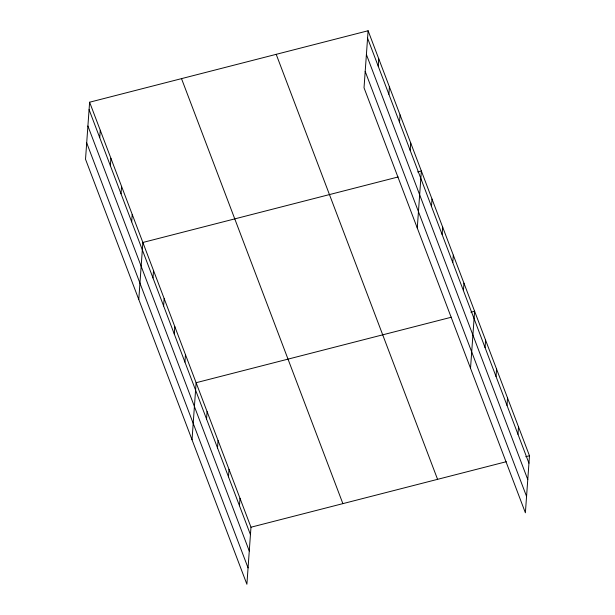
<?xml version="1.0" encoding="UTF-8"?>
<svg xmlns="http://www.w3.org/2000/svg" width="615" height="615" viewBox="0 0 615 615"><rect width="100%" height="100%" fill="white"/><g stroke="black" fill="none" stroke-linecap="round" stroke-linejoin="round"><path stroke-width="0.92" d="M89.613 102.213L85.523 159.247L246.892 584.25L250.974 527.216L89.613 102.213L368.108 30.75L529.477 455.753L525.387 512.787L364.026 87.784L368.108 30.75M99.73 137.683L100.26 130.257M110.377 165.735L110.915 158.309M121.032 193.787L121.562 186.36M131.679 221.838L132.21 214.412M138.775 299.497L142.865 242.464L398.151 176.959M152.981 277.942L153.512 270.515M163.628 305.986L164.159 298.559M174.283 334.037L174.814 326.611M184.931 362.089L185.461 354.663M192.026 439.748L196.116 382.714L451.402 317.209M206.555 419.038L207.086 411.612M217.525 447.943L218.056 440.517M228.496 476.84L229.034 469.414M239.473 505.745L240.004 498.311M378.233 66.228L378.763 58.802M388.88 94.28L389.41 86.853M399.527 122.331L400.065 114.897M410.182 150.375L410.712 142.949M417.277 228.034L421.36 171.001L417.647 171.954M431.476 206.479L432.014 199.052M442.131 234.53L442.662 227.104M452.778 262.582L453.309 255.156M463.433 290.634L463.964 283.2M470.521 368.285L474.611 311.252L470.898 312.205M485.051 347.583L485.589 340.157M496.028 376.48L496.559 369.054M506.998 405.385L507.529 397.959M517.968 434.282L518.507 426.856M250.974 527.216L506.268 461.711M525.764 456.707L529.477 455.753M367.578 38.176L528.946 463.18M366.409 54.55L527.77 479.554M365.195 71.417L526.563 496.42M276.204 54.335L437.573 479.339M181.517 78.628L342.878 503.631M89.083 109.639L250.443 534.643M87.907 126.006L249.267 551.009M86.7 142.872L248.06 567.876"/></g></svg>
